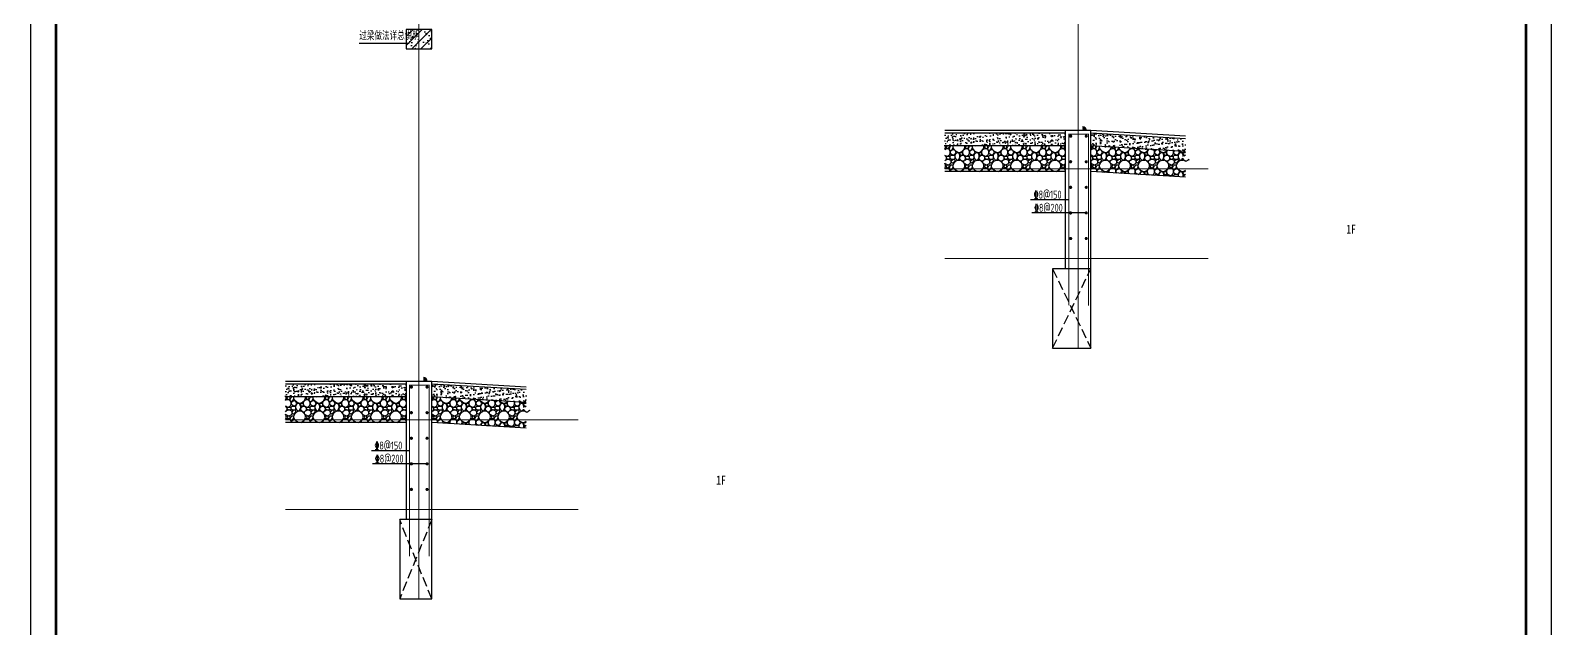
# Model space of a CAD drawing. Extents: x 169490 to 7584583, y -2399407 to 1374371.
# Drawn here: x 1611659 to 1623539, y 683557 to 688232 of the extents above; entities that cross this region are included whole.
import ezdxf

# ---------------------------------------------------------------- set-up
doc = ezdxf.new("R2010")
doc.units = 0
doc.header["$LTSCALE"] = 100
for name, pattern in [('ACAD_ISO10W100', [18.5, 12, -3, 0.5, -3]), ('DASH', [0.35, 0.25, -0.1]), ('DIVIDE2', [15.875, 6.35, -3.175, 0, -3.175, 0, -3.175]), ('DOTE', [2.42, 2, -0.2, 0.02, -0.2])]:
    doc.linetypes.add(name, pattern=pattern)
for name, color, linetype in [('10', 7, 'DIVIDE2'), ('A-HATC(填充)', 8, 'CONTINUOUS'), ('A-HATH(填充)', 8, 'CONTINUOUS'), ('A-TEXT(房间)', 243, 'CONTINUOUS'), ('A-WA-M(面层)', 43, 'CONTINUOUS'), ('PUB_HATCH', 8, 'CONTINUOUS'), ('S-DETL-RBAR', 1, 'CONTINUOUS'), ('S-DETL-TEXT', 7, 'CONTINUOUS'), ('WALL', 7, 'CONTINUOUS'), ('图框', 140, 'CONTINUOUS')]:
    doc.layers.add(name, color=color, linetype=linetype)
doc.layers.add('DOTE', color=147, linetype='DOTE', lineweight=15)
doc.styles.add('TSSD_REIN', font='tssdeng.shx', dxfattribs={"width": 0.7, "bigfont": 'hztxt.shx'})
doc.styles.add('黑体', font='simhei.ttf', dxfattribs={"width": 0.7})

# ---------------------------------------------------------------- blocks, each defined once
blk = doc.blocks.new('whhjjj')
at = {"layer": 'S-DETL-RBAR', "const_width": 7.5}
blk.add_lwpolyline([(6594879, -2099805), (6594879, -2098467), (6595032, -2098467), (6595032, -2099806)], dxfattribs=at)
at = {"layer": 'S-DETL-RBAR', "const_width": 12.5}
for points in [[(6594886, -2098482, 1), (6594899, -2098482, 1)], [(6595009, -2098482, 1), (6595021, -2098482, 1)], [(6594886, -2098682, 1), (6594899, -2098682, 1)], [(6595009, -2098682, 1), (6595021, -2098682, 1)], [(6594886, -2098882, 1), (6594899, -2098882, 1)], [(6595009, -2098882, 1), (6595021, -2098882, 1)], [(6594886, -2099082, 1), (6594899, -2099082, 1)], [(6595009, -2099082, 1), (6595021, -2099082, 1)], [(6594886, -2099282, 1), (6594899, -2099282, 1)], [(6595009, -2099282, 1), (6595021, -2099282, 1)]]:
    blk.add_lwpolyline(points, format="xyb", close=True, dxfattribs=at)
at = {"layer": 'S-DETL-TEXT'}
for p, q in [((6594879, -2098979), (6594580, -2098979)), ((6595015, -2099082), (6594590, -2099082))]:
    blk.add_line(p, q, dxfattribs=at)
at = {"layer": 'S-DETL-TEXT', "style": 'TSSD_REIN', "width": 0.7}
for s, p in [('%%1328@150', (6594605, -2098970)), ('%%1328@200', (6594608, -2099073))]:
    blk.add_text(s, height=62.5, dxfattribs=at).set_placement(p)

msp = doc.modelspace()

# ---------------------------------------------------------------- hatches: boundary and pattern name
at = {"layer": 'A-HATC(填充)'}
h = msp.add_hatch(dxfattribs=at)
h.set_pattern_fill('AR-SAND', color=256)
h.set_pattern_definition([(37.5, (2026692.0523, 893516.2055), (-0.080001565, 2.447066187), [0, -1.9304, 0, -2.159, 0, -2.06375]), (7.5, (2026692.0523, 893516.2055), (2.247616416, 3.584125503), [0, -1.0414, 0, -1.7399, 0, -0.66675]), (327.5, (2026690.4902, 893516.2055), (3.954961851, 0.007185923), [0, -0.635, 0, -2.286, 0, -2.9845]), (317.5, (2026690.4902, 893516.2055), (3.817782262, 1.114646616), [0, -0.3175, 0, -1.4986, 0, -1.7145])])
h.paths.add_polyline_path([(1619876.2, 687454.2), (1619876.2, 687449.2), (1619906.2, 687449.2, 0.4142137), (1619876.2, 687479.2)])
h = msp.add_hatch(dxfattribs=at)
h.set_pattern_fill('AR-SAND', color=256)
h.set_pattern_definition([(37.5, (2021543.5593, 891555.1825), (-0.080001565, 2.447066187), [0, -1.9304, 0, -2.159, 0, -2.06375]), (7.5, (2021543.5593, 891555.1825), (2.247616416, 3.584125503), [0, -1.0414, 0, -1.7399, 0, -0.66675]), (327.5, (2021541.9972, 891555.1825), (3.954961851, 0.007185923), [0, -0.635, 0, -2.286, 0, -2.9845]), (317.5, (2021541.9972, 891555.1825), (3.817782262, 1.114646616), [0, -0.3175, 0, -1.4986, 0, -1.7145])])
h.paths.add_polyline_path([(1614727.7, 685493.2), (1614727.7, 685488.2), (1614757.7, 685488.2, 0.4142137), (1614727.7, 685518.2)])
at = {"layer": 'A-HATH(填充)'}
h = msp.add_hatch(dxfattribs=at)
h.set_pattern_fill('钢筋混凝土', color=256, scale=20, style=0)
h.set_pattern_definition([(45, (102444.45, -241944.7), (-35.355339, 35.355339), []), (50, (102444.45, -241944.7), (143.4520365, -12.550427), [15, -165]), (355, (102444.45, -241944.7), (-27.750267, 150.438427), [12, -132]), (100.4514, (102456.4, -241945.75), (115.701876, 137.887908), [12.748038, -140.228422]), (46.1842, (102444.45, -241904.7), (213.44821, -33.103803), [22.5, -247.5]), (96.6356, (102462.24, -241907.46), (186.93254, 194.823574), [19.122058, -210.3426]), (351.1842, (102444.45, -241904.7), (186.93239, 194.82372), [18, -198]), (21, (102464.45, -241914.7), (119.3814104, -80.523778), [15, -165]), (326, (102464.45, -241914.7), (48.663066, 145.030009), [12, -132]), (71.4514, (102474.4, -241921.41), (168.044526, 64.506099), [12.748038, -140.228422]), (37.5, (102444.45, -241944.7), (2.431971, 66.5787708), [0, -130.4, 0, -134, 0, -132.5]), (7.5, (102444.45, -241944.7), (52.6139075, 78.8823424), [0, -76.4, 0, -127.4, 0, -50.5]), (327.5, (102399.85, -241944.7), (106.7644872, -4.5109743), [0, -50, 0, -156, 0, -207]), (317.5, (102379.85, -241944.7), (116.637234, 20.0209965), [0, -65, 0, -103.6, 0, -147])])
h.paths.add_polyline_path([(1614792.7, 688238.2), (1614592.7, 688238.2), (1614592.7, 688088.2), (1614792.7, 688088.2)])
at = {"layer": 'PUB_HATCH', "linetype": 'Continuous'}
h = msp.add_hatch(dxfattribs=at)
h.set_pattern_fill('混凝土', color=256, scale=10, style=0)
h.set_pattern_definition([(50, (1138565.306, 322831.206), (71.726018, -6.2752135), [7.5, -82.5]), (355, (1138565.306, 322831.206), (-13.875133, 75.219213), [6, -66]), (100.4514, (1138571.28, 322830.68), (57.850938, 68.943954), [6.374019, -70.114211]), (46.1842, (1138565.31, 322851.21), (106.724105, -16.551901), [11.25, -123.75]), (96.6356, (1138574.2, 322849.83), (93.46627, 97.411787), [9.561029, -105.1713]), (351.1842, (1138565.31, 322851.21), (93.466195, 97.41186), [9, -99]), (21, (1138575.306, 322846.206), (59.690705, -40.261889), [7.5, -82.5]), (326, (1138575.306, 322846.206), (24.331533, 72.5150045), [6, -66]), (71.4514, (1138580.28, 322842.85), (84.022263, 32.25305), [6.374019, -70.114211]), (37.5, (1138565.306, 322831.206), (1.2159855, 33.2893854), [0, -65.2, 0, -67, 0, -66.25]), (7.5, (1138565.306, 322831.206), (26.3069537, 39.4411712), [0, -38.2, 0, -63.7, 0, -25.25]), (327.5, (1138543.006, 322831.206), (53.3822436, -2.2554872), [0, -25, 0, -78, 0, -103.5]), (317.5, (1138533.006, 322831.206), (58.318617, 10.0104982), [0, -32.5, 0, -51.8, 0, -73.5])])
h.paths.add_polyline_path([(1618799.4, 687429.2), (1618799.4, 687329.2), (1619741.2, 687329.2), (1619741.2, 687429.2)])
h = msp.add_hatch(dxfattribs=at)
h.set_pattern_fill('混凝土', color=256, scale=10, style=0)
h.set_pattern_definition([(50, (1086609.22, 322831.206), (71.726018, -6.2752135), [7.5, -82.5]), (355, (1086609.22, 322831.206), (-13.875133, 75.219213), [6, -66]), (100.4514, (1086615.2, 322830.68), (57.850938, 68.943954), [6.374019, -70.114211]), (46.1842, (1086609.22, 322851.21), (106.724105, -16.551901), [11.25, -123.75]), (96.6356, (1086618.12, 322849.83), (93.46627, 97.411787), [9.561029, -105.1713]), (351.1842, (1086609.22, 322851.21), (93.466195, 97.41186), [9, -99]), (21, (1086619.22, 322846.206), (59.690705, -40.261889), [7.5, -82.5]), (326, (1086619.22, 322846.206), (24.331533, 72.5150045), [6, -66]), (71.4514, (1086624.2, 322842.85), (84.022263, 32.25305), [6.374019, -70.114211]), (37.5, (1086609.223, 322831.206), (1.2159855, 33.2893854), [0, -65.2, 0, -67, 0, -66.25]), (7.5, (1086609.223, 322831.206), (26.3069537, 39.4411712), [0, -38.2, 0, -63.7, 0, -25.25]), (327.5, (1086586.923, 322831.206), (53.3822436, -2.2554872), [0, -25, 0, -78, 0, -103.5]), (317.5, (1086576.923, 322831.206), (58.318617, 10.0104982), [0, -32.5, 0, -51.8, 0, -73.5])])
h.paths.add_polyline_path([(1619941.2, 687329), (1619941.2, 687429.2), (1620679.3, 687385.7), (1620679.3, 687285.6)])
h = msp.add_hatch(dxfattribs=at)
h.set_pattern_fill('卵石砌体', color=256, scale=20, style=0)
h.set_pattern_definition([(0, (1138670.3, 322831.2), (0, 150), [7.5, -22.5, 7.5, -112.5]), (0, (1138707.8, 322846.2), (0, 150), [7.5, -142.5]), (0, (1138632.8, 322861.2), (0, 150), [15, -135]), (0, (1138595.3, 322868.7), (0, 150), [22.5, -127.5]), (0, (1138670.3, 322876.2), (0, 150), [15, -15, 22.5, -97.5]), (0, (1138662.8, 322898.7), (0, 150), [22.5, -127.5]), (0, (1138625.3, 322906.2), (0, 150), [22.5, -52.5, 22.5, -52.5]), (0, (1138595.3, 322928.7), (0, 150), [22.5, -7.5, 7.5, -112.5]), (0, (1138692.8, 322943.7), (0, 150), [7.5, -142.5]), (0, (1138662.8, 322958.7), (0, 150), [15, -135]), (90, (1138565.3, 322966.2), (-150, 9e-15), [15, -135]), (90, (1138580.3, 322861.2), (-150, 9e-15), [7.5, -15, 22.5, -105]), (90, (1138617.8, 322876.2), (-150, 9e-15), [30, -7.5, 7.5, -105]), (90, (1138640.3, 322913.7), (-150, 9e-15), [22.5, -127.5]), (90, (1138647.8, 322846.2), (-150, 9e-15), [15, -135]), (90, (1138655.3, 322966.2), (-150, 9e-15), [15, -135]), (90, (1138662.8, 322876.2), (-150, 9e-15), [15, -75, 7.5, -52.5]), (90, (1138685.3, 322951.2), (-150, 9e-15), [7.5, -7.5, 7.5, -127.5]), (90, (1138692.8, 322883.7), (-150, 9e-15), [15, -22.5, 15, -97.5]), (90, (1138700.3, 322846.2), (-150, 9e-15), [15, -135]), (45, (1138572.81, 322846.21), (9e-15, 150), [21.21315, -42.426404, 31.8198, -116.672678]), (45, (1138565.31, 322846.21), (9e-15, 150), [21.213203, -190.91883]), (45, (1138647.81, 322861.21), (9e-15, 150), [21.213203, -190.91883]), (45, (1138632.81, 322936.21), (9e-15, 150), [21.213203, -190.91883]), (45, (1138700.31, 322861.21), (9e-15, 150), [21.213203, -190.91883]), (45, (1138572.81, 322876.21), (9e-15, 150), [10.6066, -201.52542]), (45, (1138587.81, 322921.21), (9e-15, 150), [10.6066, -201.52542]), (45, (1138602.81, 322868.71), (9e-15, 150), [10.6066, -201.52542]), (45, (1138617.81, 322921.21), (9e-15, 150), [10.6066, -201.52542]), (45, (1138662.81, 322891.21), (9e-15, 150), [10.6066, -201.52542]), (45, (1138662.81, 322973.71), (9e-15, 150), [10.6066, -201.52542]), (45, (1138677.81, 322958.71), (9e-15, 150), [10.6066, -201.52542]), (45, (1138685.31, 322876.21), (9e-15, 150), [10.6066, -201.52542]), (45, (1138692.81, 322838.71), (9e-15, 150), [10.6066, -201.52542]), (45, (1138692.81, 322898.71), (9e-15, 150), [10.6066, -201.52542]), (45, (1138692.81, 322973.71), (9e-15, 150), [10.6066, -201.52542]), (45, (1138700.31, 322943.71), (9e-15, 150), [10.6066, -201.52542]), (135, (1138670.31, 322958.71), (-150, 9e-15), [10.6066, -201.52542]), (135, (1138685.31, 322973.71), (-150, 9e-15), [10.6066, -201.52542]), (135, (1138692.81, 322943.71), (-150, 9e-15), [10.6066, -201.52542]), (135, (1138715.31, 322973.71), (-150, 9e-15), [10.6066, -201.52542]), (135, (1138640.31, 322921.21), (-150, 9e-15), [10.6066, -201.52542]), (135, (1138625.31, 322906.21), (-150, 9e-15), [10.6066, -201.52542]), (135, (1138580.31, 322868.71), (-150, 9e-15), [10.6066, -201.52542]), (135, (1138595.31, 322868.71), (-150, 9e-15), [10.6066, -201.52542]), (135, (1138610.31, 322921.21), (-150, 9e-15), [10.6066, -201.52542]), (135, (1138580.31, 322898.71), (-150, 9e-15), [10.6066, -201.52542]), (135, (1138670.31, 322876.21), (-150, 9e-15), [10.6066, -201.52542]), (135, (1138692.81, 322891.21), (-150, 9e-15), [10.6066, -201.52542]), (135, (1138700.31, 322861.21), (-150, 9e-15), [10.6066, -201.52542]), (135, (1138700.31, 322876.21), (-150, 9e-15), [10.6066, -201.52542]), (135, (1138707.81, 322846.21), (-150, 9e-15), [10.6066, -201.52542]), (135, (1138587.81, 322936.21), (-150, 9e-15), [21.213203, -190.91883]), (135, (1138662.81, 322891.21), (-150, 9e-15), [21.213203, -190.91883]), (135, (1138655.31, 322838.71), (-150, 9e-15), [53.03301, -159.099024]), (26.565051, (1138565.306, 322906.206), (149.999999, 1e-06), [16.77, -318.64018]), (26.565051, (1138587.806, 322861.206), (149.999999, 1e-06), [16.77, -318.64018]), (26.565051, (1138617.806, 322928.706), (149.999999, 1e-06), [16.77, -318.64018]), (26.565051, (1138677.806, 322831.206), (149.999999, 1e-06), [16.77, -318.64018]), (26.565051, (1138655.306, 322868.706), (149.999999, 1e-06), [16.77, -318.64018]), (26.565051, (1138670.306, 322898.706), (149.999999, 1e-06), [16.77, -318.64018]), (26.565051, (1138647.806, 322951.206), (149.999999, 1e-06), [16.77, -318.64018]), (26.565051, (1138700.306, 322943.706), (149.999999, 1e-06), [16.77, -318.64018]), (63.434949, (1138580.306, 322906.206), (1e-07, 150), [16.77, -318.64018]), (63.434949, (1138580.306, 322913.706), (1e-07, 150), [16.77, -318.64018]), (63.434949, (1138640.306, 322936.206), (1e-07, 150), [33.54, -301.87018]), (63.434949, (1138692.806, 322928.706), (1e-07, 150), [16.77, -318.64018]), (63.434949, (1138685.306, 322906.206), (1e-07, 150), [16.77, -318.64018]), (63.434949, (1138610.306, 322876.206), (1e-07, 150), [16.77, -318.64018]), (63.434949, (1138685.306, 322958.706), (1e-07, 150), [16.77, -318.64018]), (63.434949, (1138707.806, 322951.206), (1e-07, 150), [16.77, -318.64018]), (116.565051, (1138572.806, 322951.206), (-1e-06, 149.999999), [16.77, -318.64018]), (116.565051, (1138655.306, 322831.206), (-1e-06, 149.999999), [16.77, -318.64018]), (116.565051, (1138587.806, 322928.706), (-1e-06, 149.999999), [16.77, -318.64018]), (116.565051, (1138700.306, 322913.706), (-1e-06, 149.999999), [16.77, -318.64018]), (116.565051, (1138647.806, 322906.206), (-1e-06, 149.999999), [16.77, -318.64018]), (116.565051, (1138692.806, 322936.206), (-1e-06, 149.999999), [16.77, -318.64018]), (116.565051, (1138617.806, 322906.206), (-1e-06, 149.999999), [16.77, -318.64018]), (116.565051, (1138587.806, 322876.206), (-1e-06, 149.999999), [16.77, -318.64018]), (153.434949, (1138580.306, 322943.706), (-150, 1e-07), [16.77, -318.64018]), (153.434949, (1138632.806, 322861.206), (-150, 1e-07), [16.77, -318.64018]), (153.434949, (1138602.806, 322928.706), (-150, 1e-07), [16.77, -318.64018]), (153.434949, (1138692.806, 322868.706), (-150, 1e-07), [16.77, -318.64018]), (153.434949, (1138670.306, 322831.206), (-150, 1e-07), [16.77, -318.64018]), (153.434949, (1138685.306, 322951.206), (-150, 1e-07), [16.77, -318.64018]), (153.434949, (1138662.806, 322898.706), (-150, 1e-07), [16.77, -318.64018]), (153.434949, (1138580.306, 322943.706), (-150, 1e-07), [16.77, -318.64018]), (153.434949, (1138715.306, 322906.206), (-150, 1e-07), [16.77, -318.64018]), (243.434949, (1138572.806, 322846.206), (-1e-07, -150), [16.77, -318.64018])])
h.paths.add_polyline_path([(1618799.4, 687329.2), (1618799.4, 687129.2), (1619741.2, 687129.2), (1619741.2, 687329.2)])
h = msp.add_hatch(dxfattribs=at)
h.set_pattern_fill('卵石砌体', color=256, scale=20, style=0)
h.set_pattern_definition([(0, (1086714.22, 322831.2), (0, 150), [7.5, -22.5, 7.5, -112.5]), (0, (1086751.72, 322846.2), (0, 150), [7.5, -142.5]), (0, (1086676.72, 322861.2), (0, 150), [15, -135]), (0, (1086639.22, 322868.7), (0, 150), [22.5, -127.5]), (0, (1086714.22, 322876.2), (0, 150), [15, -15, 22.5, -97.5]), (0, (1086706.72, 322898.7), (0, 150), [22.5, -127.5]), (0, (1086669.22, 322906.2), (0, 150), [22.5, -52.5, 22.5, -52.5]), (0, (1086639.22, 322928.7), (0, 150), [22.5, -7.5, 7.5, -112.5]), (0, (1086736.72, 322943.7), (0, 150), [7.5, -142.5]), (0, (1086706.72, 322958.7), (0, 150), [15, -135]), (90, (1086609.22, 322966.2), (-150, 9e-15), [15, -135]), (90, (1086624.22, 322861.2), (-150, 9e-15), [7.5, -15, 22.5, -105]), (90, (1086661.72, 322876.2), (-150, 9e-15), [30, -7.5, 7.5, -105]), (90, (1086684.22, 322913.7), (-150, 9e-15), [22.5, -127.5]), (90, (1086691.72, 322846.2), (-150, 9e-15), [15, -135]), (90, (1086699.22, 322966.2), (-150, 9e-15), [15, -135]), (90, (1086706.72, 322876.2), (-150, 9e-15), [15, -75, 7.5, -52.5]), (90, (1086729.22, 322951.2), (-150, 9e-15), [7.5, -7.5, 7.5, -127.5]), (90, (1086736.72, 322883.7), (-150, 9e-15), [15, -22.5, 15, -97.5]), (90, (1086744.22, 322846.2), (-150, 9e-15), [15, -135]), (45, (1086616.72, 322846.21), (9e-15, 150), [21.21315, -42.426404, 31.8198, -116.672678]), (45, (1086609.22, 322846.21), (9e-15, 150), [21.213203, -190.91883]), (45, (1086691.72, 322861.21), (9e-15, 150), [21.213203, -190.91883]), (45, (1086676.72, 322936.21), (9e-15, 150), [21.213203, -190.91883]), (45, (1086744.22, 322861.21), (9e-15, 150), [21.213203, -190.91883]), (45, (1086616.72, 322876.21), (9e-15, 150), [10.6066, -201.52542]), (45, (1086631.72, 322921.21), (9e-15, 150), [10.6066, -201.52542]), (45, (1086646.72, 322868.71), (9e-15, 150), [10.6066, -201.52542]), (45, (1086661.72, 322921.21), (9e-15, 150), [10.6066, -201.52542]), (45, (1086706.72, 322891.21), (9e-15, 150), [10.6066, -201.52542]), (45, (1086706.72, 322973.71), (9e-15, 150), [10.6066, -201.52542]), (45, (1086721.72, 322958.71), (9e-15, 150), [10.6066, -201.52542]), (45, (1086729.22, 322876.21), (9e-15, 150), [10.6066, -201.52542]), (45, (1086736.72, 322838.71), (9e-15, 150), [10.6066, -201.52542]), (45, (1086736.72, 322898.71), (9e-15, 150), [10.6066, -201.52542]), (45, (1086736.72, 322973.71), (9e-15, 150), [10.6066, -201.52542]), (45, (1086744.22, 322943.71), (9e-15, 150), [10.6066, -201.52542]), (135, (1086714.22, 322958.71), (-150, 9e-15), [10.6066, -201.52542]), (135, (1086729.22, 322973.71), (-150, 9e-15), [10.6066, -201.52542]), (135, (1086736.72, 322943.71), (-150, 9e-15), [10.6066, -201.52542]), (135, (1086759.22, 322973.71), (-150, 9e-15), [10.6066, -201.52542]), (135, (1086684.22, 322921.21), (-150, 9e-15), [10.6066, -201.52542]), (135, (1086669.22, 322906.21), (-150, 9e-15), [10.6066, -201.52542]), (135, (1086624.22, 322868.71), (-150, 9e-15), [10.6066, -201.52542]), (135, (1086639.22, 322868.71), (-150, 9e-15), [10.6066, -201.52542]), (135, (1086654.22, 322921.21), (-150, 9e-15), [10.6066, -201.52542]), (135, (1086624.22, 322898.71), (-150, 9e-15), [10.6066, -201.52542]), (135, (1086714.22, 322876.21), (-150, 9e-15), [10.6066, -201.52542]), (135, (1086736.72, 322891.21), (-150, 9e-15), [10.6066, -201.52542]), (135, (1086744.22, 322861.21), (-150, 9e-15), [10.6066, -201.52542]), (135, (1086744.22, 322876.21), (-150, 9e-15), [10.6066, -201.52542]), (135, (1086751.72, 322846.21), (-150, 9e-15), [10.6066, -201.52542]), (135, (1086631.72, 322936.21), (-150, 9e-15), [21.213203, -190.91883]), (135, (1086706.72, 322891.21), (-150, 9e-15), [21.213203, -190.91883]), (135, (1086699.22, 322838.71), (-150, 9e-15), [53.03301, -159.099024]), (26.565051, (1086609.22, 322906.206), (149.9999994, 1e-06), [16.77, -318.64018]), (26.565051, (1086631.72, 322861.206), (149.9999994, 1e-06), [16.77, -318.64018]), (26.565051, (1086661.72, 322928.706), (149.9999994, 1e-06), [16.77, -318.64018]), (26.565051, (1086721.72, 322831.206), (149.9999994, 1e-06), [16.77, -318.64018]), (26.565051, (1086699.22, 322868.706), (149.9999994, 1e-06), [16.77, -318.64018]), (26.565051, (1086714.22, 322898.706), (149.9999994, 1e-06), [16.77, -318.64018]), (26.565051, (1086691.72, 322951.206), (149.9999994, 1e-06), [16.77, -318.64018]), (26.565051, (1086744.22, 322943.706), (149.9999994, 1e-06), [16.77, -318.64018]), (63.434949, (1086624.22, 322906.206), (1e-07, 150), [16.77, -318.64018]), (63.434949, (1086624.22, 322913.706), (1e-07, 150), [16.77, -318.64018]), (63.434949, (1086684.22, 322936.206), (1e-07, 150), [33.54, -301.87018]), (63.434949, (1086736.72, 322928.706), (1e-07, 150), [16.77, -318.64018]), (63.434949, (1086729.22, 322906.206), (1e-07, 150), [16.77, -318.64018]), (63.434949, (1086654.22, 322876.206), (1e-07, 150), [16.77, -318.64018]), (63.434949, (1086729.22, 322958.706), (1e-07, 150), [16.77, -318.64018]), (63.434949, (1086751.72, 322951.206), (1e-07, 150), [16.77, -318.64018]), (116.565051, (1086616.72, 322951.206), (-1e-06, 149.9999994), [16.77, -318.64018]), (116.565051, (1086699.22, 322831.206), (-1e-06, 149.9999994), [16.77, -318.64018]), (116.565051, (1086631.72, 322928.706), (-1e-06, 149.9999994), [16.77, -318.64018]), (116.565051, (1086744.22, 322913.706), (-1e-06, 149.9999994), [16.77, -318.64018]), (116.565051, (1086691.72, 322906.206), (-1e-06, 149.9999994), [16.77, -318.64018]), (116.565051, (1086736.72, 322936.206), (-1e-06, 149.9999994), [16.77, -318.64018]), (116.565051, (1086661.72, 322906.206), (-1e-06, 149.9999994), [16.77, -318.64018]), (116.565051, (1086631.72, 322876.206), (-1e-06, 149.9999994), [16.77, -318.64018]), (153.434949, (1086624.22, 322943.706), (-150, 1e-07), [16.77, -318.64018]), (153.434949, (1086676.72, 322861.206), (-150, 1e-07), [16.77, -318.64018]), (153.434949, (1086646.72, 322928.706), (-150, 1e-07), [16.77, -318.64018]), (153.434949, (1086736.72, 322868.706), (-150, 1e-07), [16.77, -318.64018]), (153.434949, (1086714.22, 322831.206), (-150, 1e-07), [16.77, -318.64018]), (153.434949, (1086729.22, 322951.206), (-150, 1e-07), [16.77, -318.64018]), (153.434949, (1086706.72, 322898.706), (-150, 1e-07), [16.77, -318.64018]), (153.434949, (1086624.22, 322943.706), (-150, 1e-07), [16.77, -318.64018]), (153.434949, (1086759.22, 322906.206), (-150, 1e-07), [16.77, -318.64018]), (243.434949, (1086616.72, 322846.206), (-1e-07, -150), [16.77, -318.64018])])
h.paths.add_polyline_path([(1619941.2, 687128.7), (1619941.2, 687329), (1620679.3, 687285.6), (1620679.3, 687252.2), (1620637.3, 687236.9), (1620721.3, 687222.1), (1620679.3, 687207.2), (1620679.3, 687085.2)])
h = msp.add_hatch(dxfattribs=at)
h.set_pattern_fill('混凝土', color=256, scale=10, style=0)
h.set_pattern_definition([(50, (1133416.813, 320870.18), (71.726018, -6.2752135), [7.5, -82.5]), (355, (1133416.81, 320870.18), (-13.875133, 75.219213), [6, -66]), (100.4514, (1133422.79, 320869.66), (57.850938, 68.943954), [6.374019, -70.114211]), (46.1842, (1133416.81, 320890.18), (106.724105, -16.551901), [11.25, -123.75]), (96.6356, (1133425.71, 320888.8), (93.46627, 97.411787), [9.561029, -105.1713]), (351.1842, (1133416.81, 320890.18), (93.466195, 97.41186), [9, -99]), (21, (1133426.813, 320885.18), (59.690705, -40.261889), [7.5, -82.5]), (326, (1133426.81, 320885.18), (24.331533, 72.5150045), [6, -66]), (71.4514, (1133431.79, 320881.83), (84.022263, 32.25305), [6.374019, -70.114211]), (37.5, (1133416.813, 320870.183), (1.2159855, 33.2893854), [0, -65.2, 0, -67, 0, -66.25]), (7.5, (1133416.813, 320870.183), (26.3069537, 39.4411712), [0, -38.2, 0, -63.7, 0, -25.25]), (327.5, (1133394.513, 320870.183), (53.3822436, -2.2554872), [0, -25, 0, -78, 0, -103.5]), (317.5, (1133384.513, 320870.183), (58.318617, 10.0104982), [0, -32.5, 0, -51.8, 0, -73.5])])
h.paths.add_polyline_path([(1613650.9, 685468.2), (1613650.9, 685368.2), (1614592.7, 685368.2), (1614592.7, 685468.2)])
h = msp.add_hatch(dxfattribs=at)
h.set_pattern_fill('卵石砌体', color=256, scale=20, style=0)
h.set_pattern_definition([(0, (1133521.81, 320870.18), (0, 150), [7.5, -22.5, 7.5, -112.5]), (0, (1133559.31, 320885.18), (0, 150), [7.5, -142.5]), (0, (1133484.31, 320900.18), (0, 150), [15, -135]), (0, (1133446.81, 320907.68), (0, 150), [22.5, -127.5]), (0, (1133521.81, 320915.18), (0, 150), [15, -15, 22.5, -97.5]), (0, (1133514.31, 320937.68), (0, 150), [22.5, -127.5]), (0, (1133476.81, 320945.18), (0, 150), [22.5, -52.5, 22.5, -52.5]), (0, (1133446.81, 320967.68), (0, 150), [22.5, -7.5, 7.5, -112.5]), (0, (1133544.31, 320982.68), (0, 150), [7.5, -142.5]), (0, (1133514.31, 320997.68), (0, 150), [15, -135]), (90, (1133416.81, 321005.18), (-150, 9e-15), [15, -135]), (90, (1133431.81, 320900.18), (-150, 9e-15), [7.5, -15, 22.5, -105]), (90, (1133469.31, 320915.18), (-150, 9e-15), [30, -7.5, 7.5, -105]), (90, (1133491.81, 320952.68), (-150, 9e-15), [22.5, -127.5]), (90, (1133499.31, 320885.18), (-150, 9e-15), [15, -135]), (90, (1133506.81, 321005.18), (-150, 9e-15), [15, -135]), (90, (1133514.31, 320915.18), (-150, 9e-15), [15, -75, 7.5, -52.5]), (90, (1133536.81, 320990.18), (-150, 9e-15), [7.5, -7.5, 7.5, -127.5]), (90, (1133544.31, 320922.68), (-150, 9e-15), [15, -22.5, 15, -97.5]), (90, (1133551.81, 320885.18), (-150, 9e-15), [15, -135]), (45, (1133424.31, 320885.18), (9e-15, 150), [21.21315, -42.426404, 31.8198, -116.672678]), (45, (1133416.81, 320885.18), (9e-15, 150), [21.213203, -190.91883]), (45, (1133499.31, 320900.18), (9e-15, 150), [21.213203, -190.91883]), (45, (1133484.31, 320975.18), (9e-15, 150), [21.213203, -190.91883]), (45, (1133551.81, 320900.18), (9e-15, 150), [21.213203, -190.91883]), (45, (1133424.31, 320915.18), (9e-15, 150), [10.6066, -201.52542]), (45, (1133439.31, 320960.18), (9e-15, 150), [10.6066, -201.52542]), (45, (1133454.31, 320907.68), (9e-15, 150), [10.6066, -201.52542]), (45, (1133469.31, 320960.18), (9e-15, 150), [10.6066, -201.52542]), (45, (1133514.31, 320930.18), (9e-15, 150), [10.6066, -201.52542]), (45, (1133514.31, 321012.68), (9e-15, 150), [10.6066, -201.52542]), (45, (1133529.31, 320997.68), (9e-15, 150), [10.6066, -201.52542]), (45, (1133536.81, 320915.18), (9e-15, 150), [10.6066, -201.52542]), (45, (1133544.31, 320877.68), (9e-15, 150), [10.6066, -201.52542]), (45, (1133544.31, 320937.68), (9e-15, 150), [10.6066, -201.52542]), (45, (1133544.31, 321012.68), (9e-15, 150), [10.6066, -201.52542]), (45, (1133551.81, 320982.68), (9e-15, 150), [10.6066, -201.52542]), (135, (1133521.81, 320997.68), (-150, 9e-15), [10.6066, -201.52542]), (135, (1133536.81, 321012.68), (-150, 9e-15), [10.6066, -201.52542]), (135, (1133544.31, 320982.68), (-150, 9e-15), [10.6066, -201.52542]), (135, (1133566.81, 321012.68), (-150, 9e-15), [10.6066, -201.52542]), (135, (1133491.81, 320960.18), (-150, 9e-15), [10.6066, -201.52542]), (135, (1133476.81, 320945.18), (-150, 9e-15), [10.6066, -201.52542]), (135, (1133431.81, 320907.68), (-150, 9e-15), [10.6066, -201.52542]), (135, (1133446.81, 320907.68), (-150, 9e-15), [10.6066, -201.52542]), (135, (1133461.81, 320960.18), (-150, 9e-15), [10.6066, -201.52542]), (135, (1133431.81, 320937.68), (-150, 9e-15), [10.6066, -201.52542]), (135, (1133521.81, 320915.18), (-150, 9e-15), [10.6066, -201.52542]), (135, (1133544.31, 320930.18), (-150, 9e-15), [10.6066, -201.52542]), (135, (1133551.81, 320900.18), (-150, 9e-15), [10.6066, -201.52542]), (135, (1133551.81, 320915.18), (-150, 9e-15), [10.6066, -201.52542]), (135, (1133559.31, 320885.18), (-150, 9e-15), [10.6066, -201.52542]), (135, (1133439.31, 320975.18), (-150, 9e-15), [21.213203, -190.91883]), (135, (1133514.31, 320930.18), (-150, 9e-15), [21.213203, -190.91883]), (135, (1133506.81, 320877.68), (-150, 9e-15), [53.03301, -159.099024]), (26.565051, (1133416.81, 320945.18), (149.999999, 1e-06), [16.77, -318.64018]), (26.565051, (1133439.31, 320900.18), (149.999999, 1e-06), [16.77, -318.64018]), (26.565051, (1133469.31, 320967.68), (149.999999, 1e-06), [16.77, -318.64018]), (26.565051, (1133529.31, 320870.18), (149.999999, 1e-06), [16.77, -318.64018]), (26.565051, (1133506.81, 320907.68), (149.999999, 1e-06), [16.77, -318.64018]), (26.565051, (1133521.81, 320937.68), (149.999999, 1e-06), [16.77, -318.64018]), (26.565051, (1133499.31, 320990.18), (149.999999, 1e-06), [16.77, -318.64018]), (26.565051, (1133551.81, 320982.68), (149.999999, 1e-06), [16.77, -318.64018]), (63.434949, (1133431.81, 320945.18), (1e-07, 150), [16.77, -318.64018]), (63.434949, (1133431.81, 320952.68), (1e-07, 150), [16.77, -318.64018]), (63.434949, (1133491.81, 320975.18), (1e-07, 150), [33.54, -301.87018]), (63.434949, (1133544.31, 320967.68), (1e-07, 150), [16.77, -318.64018]), (63.434949, (1133536.81, 320945.18), (1e-07, 150), [16.77, -318.64018]), (63.434949, (1133461.81, 320915.18), (1e-07, 150), [16.77, -318.64018]), (63.434949, (1133536.81, 320997.68), (1e-07, 150), [16.77, -318.64018]), (63.434949, (1133559.31, 320990.18), (1e-07, 150), [16.77, -318.64018]), (116.565051, (1133424.31, 320990.18), (-1e-06, 149.999999), [16.77, -318.64018]), (116.565051, (1133506.81, 320870.18), (-1e-06, 149.999999), [16.77, -318.64018]), (116.565051, (1133439.31, 320967.68), (-1e-06, 149.999999), [16.77, -318.64018]), (116.565051, (1133551.81, 320952.68), (-1e-06, 149.999999), [16.77, -318.64018]), (116.565051, (1133499.31, 320945.18), (-1e-06, 149.999999), [16.77, -318.64018]), (116.565051, (1133544.31, 320975.18), (-1e-06, 149.999999), [16.77, -318.64018]), (116.565051, (1133469.31, 320945.18), (-1e-06, 149.999999), [16.77, -318.64018]), (116.565051, (1133439.31, 320915.18), (-1e-06, 149.999999), [16.77, -318.64018]), (153.434949, (1133431.81, 320982.68), (-150, 1e-07), [16.77, -318.64018]), (153.434949, (1133484.31, 320900.18), (-150, 1e-07), [16.77, -318.64018]), (153.434949, (1133454.31, 320967.68), (-150, 1e-07), [16.77, -318.64018]), (153.434949, (1133544.31, 320907.68), (-150, 1e-07), [16.77, -318.64018]), (153.434949, (1133521.81, 320870.18), (-150, 1e-07), [16.77, -318.64018]), (153.434949, (1133536.81, 320990.18), (-150, 1e-07), [16.77, -318.64018]), (153.434949, (1133514.31, 320937.68), (-150, 1e-07), [16.77, -318.64018]), (153.434949, (1133431.81, 320982.68), (-150, 1e-07), [16.77, -318.64018]), (153.434949, (1133566.81, 320945.18), (-150, 1e-07), [16.77, -318.64018]), (243.434949, (1133424.31, 320885.18), (-1e-07, -150), [16.77, -318.64018])])
h.paths.add_polyline_path([(1613650.9, 685368.2), (1613650.9, 685168.2), (1614592.7, 685168.2), (1614592.7, 685368.2)])
h = msp.add_hatch(dxfattribs=at)
h.set_pattern_fill('混凝土', color=256, scale=10, style=0)
h.set_pattern_definition([(50, (1081460.73, 320870.18), (71.726018, -6.2752135), [7.5, -82.5]), (355, (1081460.73, 320870.18), (-13.875133, 75.219213), [6, -66]), (100.4514, (1081466.71, 320869.66), (57.850938, 68.943954), [6.374019, -70.114211]), (46.1842, (1081460.73, 320890.18), (106.724105, -16.551901), [11.25, -123.75]), (96.6356, (1081469.62, 320888.8), (93.46627, 97.411787), [9.561029, -105.1713]), (351.1842, (1081460.73, 320890.18), (93.466195, 97.41186), [9, -99]), (21, (1081470.73, 320885.18), (59.690705, -40.261889), [7.5, -82.5]), (326, (1081470.73, 320885.18), (24.331533, 72.5150045), [6, -66]), (71.4514, (1081475.704, 320881.83), (84.022263, 32.25305), [6.374019, -70.114211]), (37.5, (1081460.73, 320870.183), (1.2159855, 33.2893854), [0, -65.2, 0, -67, 0, -66.25]), (7.5, (1081460.73, 320870.183), (26.3069537, 39.4411712), [0, -38.2, 0, -63.7, 0, -25.25]), (327.5, (1081438.43, 320870.183), (53.3822436, -2.2554872), [0, -25, 0, -78, 0, -103.5]), (317.5, (1081428.43, 320870.183), (58.318617, 10.0104982), [0, -32.5, 0, -51.8, 0, -73.5])])
h.paths.add_polyline_path([(1614792.7, 685368), (1614792.7, 685468.1), (1615530.8, 685424.7), (1615530.8, 685324.6)])
h = msp.add_hatch(dxfattribs=at)
h.set_pattern_fill('卵石砌体', color=256, scale=20, style=0)
h.set_pattern_definition([(0, (1081565.73, 320870.18), (0, 150), [7.5, -22.5, 7.5, -112.5]), (0, (1081603.23, 320885.18), (0, 150), [7.5, -142.5]), (0, (1081528.23, 320900.18), (0, 150), [15, -135]), (0, (1081490.73, 320907.68), (0, 150), [22.5, -127.5]), (0, (1081565.73, 320915.18), (0, 150), [15, -15, 22.5, -97.5]), (0, (1081558.23, 320937.68), (0, 150), [22.5, -127.5]), (0, (1081520.73, 320945.18), (0, 150), [22.5, -52.5, 22.5, -52.5]), (0, (1081490.73, 320967.68), (0, 150), [22.5, -7.5, 7.5, -112.5]), (0, (1081588.23, 320982.68), (0, 150), [7.5, -142.5]), (0, (1081558.23, 320997.68), (0, 150), [15, -135]), (90, (1081460.73, 321005.18), (-150, 9e-15), [15, -135]), (90, (1081475.73, 320900.18), (-150, 9e-15), [7.5, -15, 22.5, -105]), (90, (1081513.23, 320915.18), (-150, 9e-15), [30, -7.5, 7.5, -105]), (90, (1081535.73, 320952.68), (-150, 9e-15), [22.5, -127.5]), (90, (1081543.23, 320885.18), (-150, 9e-15), [15, -135]), (90, (1081550.73, 321005.18), (-150, 9e-15), [15, -135]), (90, (1081558.23, 320915.18), (-150, 9e-15), [15, -75, 7.5, -52.5]), (90, (1081580.73, 320990.18), (-150, 9e-15), [7.5, -7.5, 7.5, -127.5]), (90, (1081588.23, 320922.68), (-150, 9e-15), [15, -22.5, 15, -97.5]), (90, (1081595.73, 320885.18), (-150, 9e-15), [15, -135]), (45, (1081468.23, 320885.18), (9e-15, 150), [21.21315, -42.426404, 31.8198, -116.672678]), (45, (1081460.73, 320885.18), (9e-15, 150), [21.213203, -190.91883]), (45, (1081543.23, 320900.18), (9e-15, 150), [21.213203, -190.91883]), (45, (1081528.23, 320975.18), (9e-15, 150), [21.213203, -190.91883]), (45, (1081595.73, 320900.18), (9e-15, 150), [21.213203, -190.91883]), (45, (1081468.23, 320915.18), (9e-15, 150), [10.6066, -201.52542]), (45, (1081483.23, 320960.18), (9e-15, 150), [10.6066, -201.52542]), (45, (1081498.23, 320907.68), (9e-15, 150), [10.6066, -201.52542]), (45, (1081513.23, 320960.18), (9e-15, 150), [10.6066, -201.52542]), (45, (1081558.23, 320930.18), (9e-15, 150), [10.6066, -201.52542]), (45, (1081558.23, 321012.68), (9e-15, 150), [10.6066, -201.52542]), (45, (1081573.23, 320997.68), (9e-15, 150), [10.6066, -201.52542]), (45, (1081580.73, 320915.18), (9e-15, 150), [10.6066, -201.52542]), (45, (1081588.23, 320877.68), (9e-15, 150), [10.6066, -201.52542]), (45, (1081588.23, 320937.68), (9e-15, 150), [10.6066, -201.52542]), (45, (1081588.23, 321012.68), (9e-15, 150), [10.6066, -201.52542]), (45, (1081595.73, 320982.68), (9e-15, 150), [10.6066, -201.52542]), (135, (1081565.73, 320997.68), (-150, 9e-15), [10.6066, -201.52542]), (135, (1081580.73, 321012.68), (-150, 9e-15), [10.6066, -201.52542]), (135, (1081588.23, 320982.68), (-150, 9e-15), [10.6066, -201.52542]), (135, (1081610.73, 321012.68), (-150, 9e-15), [10.6066, -201.52542]), (135, (1081535.73, 320960.18), (-150, 9e-15), [10.6066, -201.52542]), (135, (1081520.73, 320945.18), (-150, 9e-15), [10.6066, -201.52542]), (135, (1081475.73, 320907.68), (-150, 9e-15), [10.6066, -201.52542]), (135, (1081490.73, 320907.68), (-150, 9e-15), [10.6066, -201.52542]), (135, (1081505.73, 320960.18), (-150, 9e-15), [10.6066, -201.52542]), (135, (1081475.73, 320937.68), (-150, 9e-15), [10.6066, -201.52542]), (135, (1081565.73, 320915.18), (-150, 9e-15), [10.6066, -201.52542]), (135, (1081588.23, 320930.18), (-150, 9e-15), [10.6066, -201.52542]), (135, (1081595.73, 320900.18), (-150, 9e-15), [10.6066, -201.52542]), (135, (1081595.73, 320915.18), (-150, 9e-15), [10.6066, -201.52542]), (135, (1081603.23, 320885.18), (-150, 9e-15), [10.6066, -201.52542]), (135, (1081483.23, 320975.18), (-150, 9e-15), [21.213203, -190.91883]), (135, (1081558.23, 320930.18), (-150, 9e-15), [21.213203, -190.91883]), (135, (1081550.73, 320877.68), (-150, 9e-15), [53.03301, -159.099024]), (26.565051, (1081460.73, 320945.18), (149.9999994, 1e-06), [16.77, -318.64018]), (26.565051, (1081483.23, 320900.18), (149.9999994, 1e-06), [16.77, -318.64018]), (26.565051, (1081513.23, 320967.68), (149.9999994, 1e-06), [16.77, -318.64018]), (26.565051, (1081573.23, 320870.18), (149.9999994, 1e-06), [16.77, -318.64018]), (26.565051, (1081550.73, 320907.68), (149.9999994, 1e-06), [16.77, -318.64018]), (26.565051, (1081565.73, 320937.68), (149.9999994, 1e-06), [16.77, -318.64018]), (26.565051, (1081543.23, 320990.18), (149.9999994, 1e-06), [16.77, -318.64018]), (26.565051, (1081595.73, 320982.68), (149.9999994, 1e-06), [16.77, -318.64018]), (63.434949, (1081475.73, 320945.18), (1e-07, 150), [16.77, -318.64018]), (63.434949, (1081475.73, 320952.68), (1e-07, 150), [16.77, -318.64018]), (63.434949, (1081535.73, 320975.18), (1e-07, 150), [33.54, -301.87018]), (63.434949, (1081588.23, 320967.68), (1e-07, 150), [16.77, -318.64018]), (63.434949, (1081580.73, 320945.18), (1e-07, 150), [16.77, -318.64018]), (63.434949, (1081505.73, 320915.18), (1e-07, 150), [16.77, -318.64018]), (63.434949, (1081580.73, 320997.68), (1e-07, 150), [16.77, -318.64018]), (63.434949, (1081603.23, 320990.18), (1e-07, 150), [16.77, -318.64018]), (116.565051, (1081468.23, 320990.18), (-1e-06, 149.9999994), [16.77, -318.64018]), (116.565051, (1081550.73, 320870.18), (-1e-06, 149.9999994), [16.77, -318.64018]), (116.565051, (1081483.23, 320967.68), (-1e-06, 149.9999994), [16.77, -318.64018]), (116.565051, (1081595.73, 320952.68), (-1e-06, 149.9999994), [16.77, -318.64018]), (116.565051, (1081543.23, 320945.18), (-1e-06, 149.9999994), [16.77, -318.64018]), (116.565051, (1081588.23, 320975.18), (-1e-06, 149.9999994), [16.77, -318.64018]), (116.565051, (1081513.23, 320945.18), (-1e-06, 149.9999994), [16.77, -318.64018]), (116.565051, (1081483.23, 320915.18), (-1e-06, 149.9999994), [16.77, -318.64018]), (153.434949, (1081475.73, 320982.68), (-150, 1e-07), [16.77, -318.64018]), (153.434949, (1081528.23, 320900.18), (-150, 1e-07), [16.77, -318.64018]), (153.434949, (1081498.23, 320967.68), (-150, 1e-07), [16.77, -318.64018]), (153.434949, (1081588.23, 320907.68), (-150, 1e-07), [16.77, -318.64018]), (153.434949, (1081565.73, 320870.18), (-150, 1e-07), [16.77, -318.64018]), (153.434949, (1081580.73, 320990.18), (-150, 1e-07), [16.77, -318.64018]), (153.434949, (1081558.23, 320937.68), (-150, 1e-07), [16.77, -318.64018]), (153.434949, (1081475.73, 320982.68), (-150, 1e-07), [16.77, -318.64018]), (153.434949, (1081610.73, 320945.18), (-150, 1e-07), [16.77, -318.64018]), (243.434949, (1081468.23, 320885.18), (-1e-07, -150), [16.77, -318.64018])])
h.paths.add_polyline_path([(1614792.7, 685167.6), (1614792.7, 685368), (1615530.8, 685324.6), (1615530.8, 685291.2), (1615488.8, 685275.9), (1615572.8, 685261.1), (1615530.8, 685246.2), (1615530.8, 685124.2)])

# ---------------------------------------------------------------- linework, layer by layer
at = {"layer": '10', "ltscale": 10}
msp.add_line((1614225.5, 688133.2), (1614617.1, 688133.2), dxfattribs=at)
at = {"layer": 'A-WA-M(面层)'}
for points in [[(1619741.2, 687449.2), (1618799.4, 687449.2)], [(1619741.2, 687429.2), (1618799.4, 687429.2)], [(1620679.3, 687405.8), (1619941.2, 687449.2)], [(1620679.3, 687385.7), (1619941.2, 687429.2)], [(1619741.2, 687329.2), (1618799.4, 687329.2)], [(1620679.3, 687285.6), (1619941.2, 687329)], [(1619741.2, 687129.2), (1618799.4, 687129.2)], [(1620679.3, 687085.2), (1619941.2, 687128.7)], [(1614592.7, 685488.2), (1613650.9, 685488.2)], [(1615530.8, 685444.8), (1614792.7, 685488.2)], [(1614592.7, 685468.2), (1613650.9, 685468.2)], [(1614592.7, 685368.2), (1613650.9, 685368.2)], [(1615530.8, 685424.7), (1614792.7, 685468.1)], [(1615530.8, 685324.6), (1614792.7, 685368)], [(1614592.7, 685168.2), (1613650.9, 685168.2)], [(1615530.8, 685124.2), (1614792.7, 685167.6)]]:
    msp.add_lwpolyline(points, dxfattribs=at)
for centre in [(1619876.2, 687449.2, 0), (1614727.7, 685488.2, 0)]:
    msp.add_arc(centre, 30, 0, 90, dxfattribs=at)
at = {"layer": 'DOTE', "linetype": 'ACAD_ISO10W100', "ltscale": 100}
for p, q in [((1614692.7, 696488.2), (1614692.7, 683788.2)), ((1619841.2, 692449.2), (1619841.2, 685749.2)), ((1618799.4, 687149.2), (1620857.1, 687149.2)), ((1618799.4, 686449.2), (1620857.1, 686449.2)), ((1613650.9, 685188.2), (1615936.1, 685188.2)), ((1613650.9, 684488.2), (1615936.1, 684488.2))]:
    msp.add_line(p, q, dxfattribs=at)
at = {"layer": 'WALL'}
for p, q in [((1619941.2, 687449.2), (1619741.2, 687449.2)), ((1619741.2, 687449.2), (1619741.2, 686369.2)), ((1619941.2, 685749.2), (1619941.2, 687449.2)), ((1619941.2, 686369.2), (1619641.2, 686369.2)), ((1619641.2, 686369.2), (1619641.2, 685749.2)), ((1619641.2, 685749.2), (1619941.2, 685749.2)), ((1614792.7, 685488.2), (1614592.7, 685488.2)), ((1614592.7, 685488.2), (1614592.7, 684408.2)), ((1614792.7, 683788.2), (1614792.7, 685488.2)), ((1614792.7, 684408.2), (1614542.7, 684408.2)), ((1614542.7, 684408.2), (1614542.7, 683788.2)), ((1614542.7, 683788.2), (1614792.7, 683788.2))]:
    msp.add_line(p, q, dxfattribs=at)
at = {"layer": 'WALL', "linetype": 'DASH', "ltscale": 3}
for p, q in [((1619641.2, 686369.2), (1619941.2, 685749.2)), ((1619641.2, 685749.2), (1619941.2, 686369.2)), ((1614792.7, 684408.2), (1614542.7, 683788.2)), ((1614792.7, 683788.2), (1614542.7, 684408.2))]:
    msp.add_line(p, q, dxfattribs=at)
at = {"layer": 'WALL'}
msp.add_lwpolyline([(1614792.7, 688238.2), (1614592.7, 688238.2), (1614592.7, 688088.2), (1614792.7, 688088.2)], close=True, dxfattribs=at)
at = {"layer": '图框'}
msp.add_lwpolyline([(1611658.8, 697469.6), (1611658.8, 680649.6), (1623538.8, 680649.6), (1623538.8, 697469.6)], close=True, dxfattribs=at)
at = {"layer": '图框', "const_width": 20}
msp.add_lwpolyline([(1611858.8, 696969.6), (1611858.8, 680849.6), (1623338.8, 680849.6), (1623338.8, 696969.6)], close=True, dxfattribs=at)

# ---------------------------------------------------------------- block references
at = {"layer": 'S-DETL-RBAR'}
for p in [(-4975110.2, 2785887.4), (-4980258.7, 2783926.3)]:
    msp.add_blockref('whhjjj', p, dxfattribs=at)

# ---------------------------------------------------------------- texts
at = {"layer": 'A-TEXT(房间)', "style": '黑体', "width": 0.8}
for p in [(1621935.3, 686643.7), (1617014.3, 684682.7)]:
    msp.add_text('1F', height=70, dxfattribs=at).set_placement(p)
at = {"layer": 'S-DETL-TEXT', "style": 'TSSD_REIN', "width": 0.7}
msp.add_text('过梁做法详总说明', height=62.5, dxfattribs=at).set_placement((1614227.6, 688156.5))

doc.saveas('drawing.dxf')
